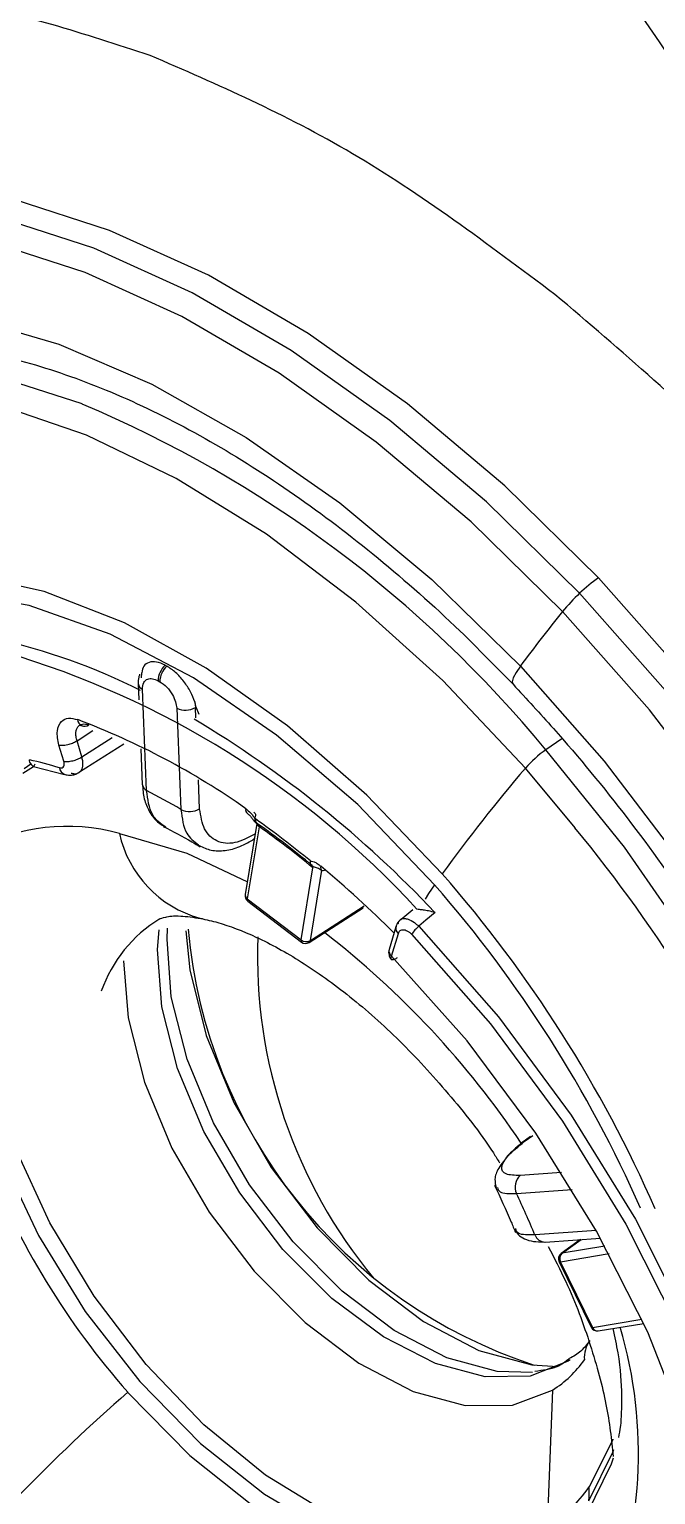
# Model space of a CAD drawing. Extents: x 400 to 501, y 484 to 634.
# Drawn here: x 469.296 to 469.847, y 560.006 to 561.297 of the extents above; entities that cross this region are included whole.
import ezdxf

# ---------------------------------------------------------------- set-up
doc = ezdxf.new("R2010")
doc.units = 0
doc.header["$MEASUREMENT"] = 0
doc.layers.add('DIM', color=3, linetype='Continuous')
doc.layers.add('GEOMETRY', color=3, linetype='Continuous', lineweight=25)

# ---------------------------------------------------------------- blocks, each defined once
blk = doc.blocks.new('2026 GRANDEE')
at = {"layer": 'GEOMETRY', "ltscale": 16}
for p, q in [((18.9699, -36.1148), (18.9701, -36.1103)), ((18.9906, -36.1037), (18.9921, -36.1045)), ((18.9669, -36.1199), (18.9675, -36.1342)), ((18.9844, -36.1173), (18.9859, -36.1182)), ((18.9743, -36.214), (18.9706, -36.1249)), ((19.0179, -36.1406), (19.0167, -36.136)), ((19.0167, -36.136), (19.0173, -36.1409)), ((19.0009, -36.1416), (19.0045, -36.2307)), ((19.0173, -36.1409), (19.0179, -36.1406)), ((19.0177, -36.1499), (19.0173, -36.1409)), ((19.0206, -36.1472), (19.0179, -36.1406)), ((18.913, -36.1702), (18.927, -36.1612)), ((18.9013, -36.1883), (18.897, -36.174)), ((18.9173, -36.1844), (18.913, -36.1702)), ((18.9153, -36.1977), (18.9542, -36.1728)), ((18.9173, -36.1844), (18.9438, -36.1674)), ((19.3401, -36.1685), (19.3259, -36.1783)), ((18.9692, -36.1772), (18.9705, -36.209)), ((18.8653, -36.1989), (18.8746, -36.1928)), ((18.8663, -36.1947), (18.8724, -36.1906)), ((18.8746, -36.1928), (18.9021, -36.1998)), ((19.3516, -36.2469), (19.3079, -36.1944)), ((19.021, -36.2301), (19.0199, -36.2046)), ((19.0714, -36.2432), (19.0611, -36.3057)), ((19.0734, -36.2459), (19.0629, -36.3094)), ((19.0678, -36.2572), (19.0693, -36.2562)), ((19.1103, -36.3456), (19.1208, -36.282)), ((19.1185, -36.3461), (19.1287, -36.2842)), ((19.0629, -36.3094), (19.1103, -36.3456)), ((19.0634, -36.3114), (19.1107, -36.3475)), ((19.1175, -36.3478), (19.165, -36.3173)), ((19.1185, -36.3461), (19.1659, -36.3156)), ((19.1646, -36.3175), (19.1646, -36.317)), ((19.1646, -36.3174), (19.1649, -36.3172)), ((19.1642, -36.3178), (19.1643, -36.3178)), ((19.1643, -36.3178), (19.1643, -36.3177)), ((19.2087, -36.3191), (19.1982, -36.3279)), ((19.1938, -36.334), (19.1879, -36.354)), ((19.1901, -36.3599), (19.196, -36.3399)), ((19.3124, -36.5187), (19.3047, -36.5243)), ((19.3069, -36.5233), (19.3144, -36.5178)), ((19.3398, -36.5505), (19.3033, -36.5531)), ((19.3001, -36.5689), (19.349, -36.5653)), ((19.3703, -36.6015), (19.3164, -36.6055)), ((19.3253, -36.6117), (19.374, -36.6082)), ((19.3565, -36.6095), (19.3395, -36.6218)), ((19.3403, -36.6215), (19.3569, -36.6094)), ((19.3816, -36.6222), (19.3389, -36.6294)), ((19.3778, -36.6152), (19.3403, -36.6215)), ((19.3376, -36.6292), (19.3658, -36.6868)), ((19.3389, -36.6294), (19.3671, -36.687)), ((19.3671, -36.687), (19.4104, -36.6797)), ((19.3721, -36.69), (19.4121, -36.6834)), ((19.3319, -36.7421), (19.327, -36.8628))]:
    blk.add_line(p, q, dxfattribs=at)
at = {"layer": 'GEOMETRY', "ltscale": 16, "flags": 128}
for points in [[(19.3724, -36.0266), (19.2898, -35.9457), (19.2041, -35.8736), (19.1167, -35.8115), (19.0288, -35.7603), (18.9417, -35.7207), (18.8566, -35.6932), (18.7749, -35.6784), (18.6976, -35.6763), (18.626, -35.6871), (18.561, -35.7105), (18.5199, -35.7343)], [(19.3556, -36.0403), (19.2735, -35.9599), (19.1885, -35.8883), (19.1016, -35.8266), (19.0143, -35.7757), (18.9278, -35.7364), (18.8433, -35.7091), (18.7621, -35.6944), (18.6853, -35.6923), (18.6141, -35.703), (18.5496, -35.7263), (18.4926, -35.7618), (18.444, -35.809), (18.4169, -35.8463)], [(19.3406, -36.0564), (19.26, -35.9774), (19.1764, -35.9071), (19.0911, -35.8465), (19.0054, -35.7965), (18.9203, -35.7579), (18.8374, -35.7311), (18.7576, -35.7166), (18.6822, -35.7146), (18.6123, -35.7251), (18.5489, -35.7479), (18.4929, -35.7828), (18.4451, -35.8292), (18.4063, -35.8865), (18.377, -35.9538), (18.3577, -36.0301), (18.3485, -36.1143), (18.3497, -36.2052), (18.3613, -36.3015), (18.3829, -36.4017), (18.3905, -36.4294)], [(18.4348, -36.4992), (18.4344, -36.498), (18.4063, -36.3992), (18.3883, -36.3032), (18.3805, -36.2117), (18.3831, -36.1261), (18.3962, -36.0478), (18.4193, -35.9778), (18.4523, -35.9175), (18.4946, -35.8677), (18.5455, -35.8292), (18.6042, -35.8026), (18.6698, -35.7884), (18.7412, -35.7867), (18.8174, -35.7976), (18.8971, -35.8209), (18.979, -35.8563), (19.0619, -35.9031), (19.1445, -35.9607), (19.2255, -36.0282), (19.3035, -36.1044)], [(18.9175, -35.8736), (18.8535, -35.8528), (18.778, -35.8386), (18.707, -35.8372), (18.6416, -35.8485), (18.5831, -35.8725), (18.5324, -35.9087), (18.4904, -35.9565), (18.4578, -36.015), (18.4352, -36.0833), (18.4229, -36.1602), (18.4212, -36.2443), (18.423, -36.2752)], [(19.3079, -36.1944), (19.2351, -36.1172), (19.1587, -36.0481), (19.08, -35.9884), (19.0004, -35.9391), (18.9213, -35.901), (18.844, -35.8747), (18.7699, -35.8608), (18.7001, -35.8594), (18.6359, -35.8706), (18.5785, -35.8941), (18.5287, -35.9297), (18.4874, -35.9766), (18.4554, -36.034), (18.4332, -36.1011), (18.4211, -36.1766), (18.419, -36.2148)], [(19.2346, -36.2875), (19.1683, -36.218), (19.0985, -36.1571), (19.0267, -36.1063), (18.9547, -36.0665), (18.8839, -36.0388), (18.8159, -36.0238), (18.7524, -36.0217), (18.6946, -36.0326), (18.6439, -36.0563), (18.6015, -36.0923), (18.5682, -36.1397), (18.5541, -36.1702)], [(19.7509, -37.2595), (19.7809, -37.1906), (19.8008, -37.1124), (19.8101, -37.0261), (19.8089, -36.9329), (19.7971, -36.8342), (19.7749, -36.7315), (19.7425, -36.6262), (19.7006, -36.5199), (19.6497, -36.4142), (19.5904, -36.3105), (19.5238, -36.2103), (19.4508, -36.1153), (19.3724, -36.0266)], [(19.2278, -36.297), (19.1602, -36.2265), (19.0888, -36.1652), (19.0156, -36.1147), (18.9423, -36.0763), (18.8707, -36.051), (18.8026, -36.0393), (18.7396, -36.0415), (18.6833, -36.0575), (18.6351, -36.0871), (18.6021, -36.1214)], [(19.5054, -37.4331), (19.522, -37.4294), (19.5865, -37.4061), (19.6435, -37.3706), (19.6921, -37.3233), (19.7316, -37.265), (19.7615, -37.1966), (19.7812, -37.1189), (19.7905, -37.0331), (19.7893, -36.9406), (19.7775, -36.8426), (19.7554, -36.7405), (19.7233, -36.636), (19.6817, -36.5304), (19.6311, -36.4253), (19.5722, -36.3223), (19.5061, -36.2228), (19.4335, -36.1284), (19.3556, -36.0403)], [(19.7551, -36.8445), (19.7334, -36.7442), (19.7018, -36.6415), (19.6609, -36.5378), (19.6112, -36.4346), (19.5534, -36.3334), (19.4884, -36.2357), (19.4171, -36.1429), (19.3406, -36.0564)], [(19.3035, -36.1044), (19.3774, -36.1882), (19.446, -36.2783), (19.5082, -36.3732), (19.5631, -36.4714), (19.6097, -36.5714), (19.6473, -36.6717), (19.6754, -36.7705), (19.6934, -36.8665), (19.7012, -36.9579), (19.6985, -37.0436), (19.6855, -37.1219), (19.6623, -37.1918), (19.6293, -37.2522), (19.5871, -37.302), (19.5362, -37.3405), (19.4775, -37.3671), (19.4119, -37.3813), (19.3405, -37.383), (19.2643, -37.3721), (19.199, -37.3538)], [(19.3035, -36.1044), (19.2997, -36.1101), (19.2972, -36.1148), (19.2963, -36.1184), (19.297, -36.1205)], [(19.6592, -36.9789), (19.659, -36.9266), (19.6501, -36.8366), (19.6308, -36.7423), (19.6014, -36.6453), (19.5624, -36.5473), (19.5145, -36.45), (19.4584, -36.3549), (19.3952, -36.2639), (19.3259, -36.1783)], [(18.9503, -36.2518), (19.0097, -36.2693), (19.063, -36.2946)], [(19.1278, -36.2806), (19.1275, -36.2819), (19.1276, -36.2831), (19.128, -36.2839), (19.1287, -36.2844), (19.1297, -36.2845), (19.1309, -36.2843), (19.1318, -36.2839)], [(19.2278, -36.297), (19.2226, -36.3048), (19.2196, -36.3097)], [(19.0211, -36.3265), (19.0223, -36.3267), (19.0234, -36.3269)], [(19.2283, -36.3215), (19.2203, -36.3283), (19.214, -36.3336)], [(19.3472, -36.7156), (19.3457, -36.7166), (19.3122, -36.7297), (19.2725, -36.7304), (19.2287, -36.7188), (19.1828, -36.6953), (19.1373, -36.6613), (19.0944, -36.6183), (19.0563, -36.5685), (19.0248, -36.5144), (19.0015, -36.4588), (18.9877, -36.4045), (18.9839, -36.354), (18.9852, -36.3368)], [(19.3142, -36.7266), (19.283, -36.7258), (19.2387, -36.7137), (19.1924, -36.6897), (19.1465, -36.6551), (19.1033, -36.6116), (19.0649, -36.5613), (19.0332, -36.5067), (19.0099, -36.4506), (18.996, -36.3957), (18.9923, -36.3449), (18.9928, -36.3352)], [(19.0087, -36.3376), (19.0123, -36.3721), (19.0266, -36.4297), (19.051, -36.4887), (19.0841, -36.5462), (19.1244, -36.5993), (19.1699, -36.6452), (19.2181, -36.6818), (19.2668, -36.7071), (19.3135, -36.7199), (19.3366, -36.7213)], [(19.2077, -36.3406), (19.2772, -36.4195), (19.3405, -36.5053), (19.3964, -36.5959), (19.4436, -36.6895), (19.4809, -36.7839), (19.5076, -36.8769), (19.5231, -36.9666), (19.527, -37.0509), (19.5193, -37.1279)], [(19.214, -36.3336), (19.2842, -36.4134), (19.3483, -36.5), (19.4048, -36.5917), (19.4524, -36.6863), (19.4902, -36.7816), (19.5172, -36.8757), (19.5328, -36.9664), (19.5368, -37.0516), (19.5289, -37.1294)], [(18.954, -36.3639), (18.9579, -36.4141), (18.9723, -36.4709), (18.9965, -36.5289), (19.0293, -36.5854), (19.069, -36.6375), (19.1138, -36.6826), (19.1613, -36.7184), (19.2092, -36.7432), (19.255, -36.7557), (19.2966, -36.7553), (19.3319, -36.7421)], [(19.4859, -37.1073), (19.4939, -37.0346), (19.4908, -36.9546), (19.4764, -36.8694), (19.4511, -36.7809), (19.4156, -36.6911), (19.3706, -36.6021), (19.3171, -36.5159), (19.2565, -36.4346), (19.1901, -36.3599)], [(19.327, -36.8628), (19.2869, -36.8791), (19.2403, -36.8826), (19.1888, -36.873), (19.1343, -36.8509), (19.0789, -36.8171), (19.0248, -36.7727), (18.9738, -36.7195), (18.928, -36.6595), (18.889, -36.5948), (18.8583, -36.528), (18.8581, -36.5274)], [(18.8469, -36.5375), (18.8791, -36.606), (18.9202, -36.6728), (18.9684, -36.7346), (19.0217, -36.789), (19.0782, -36.8339), (19.1357, -36.8675), (19.1919, -36.8887), (19.2448, -36.8965), (19.2922, -36.8907), (19.3303, -36.8729)], [(19.3395, -36.6218), (19.3397, -36.6217), (19.3403, -36.6215)], [(18.9577, -36.7441), (19.0123, -36.7996), (19.07, -36.8455), (19.1287, -36.8799), (19.1862, -36.9015), (19.2402, -36.9095), (19.2887, -36.9036), (19.3153, -36.8929)], [(19.3638, -36.8396), (19.3852, -36.7963), (19.3858, -36.7943)], [(19.385, -36.7852), (19.3848, -36.7858), (19.3641, -36.8274)], [(19.3619, -36.8514), (19.3837, -36.8071), (19.3854, -36.8019)]]:
    blk.add_lwpolyline(points, dxfattribs=at)
at = {"layer": 'GEOMETRY', "ltscale": 256}
for centre, radius, start, end in [((18.5042, -36.8538), 1.0637, 39.4252, 67.1409), ((19.4558, -36.1461), 0.1457, 124.9355, 133.4511), ((19.4599, -36.1524), 0.1531, 132.9115, 141.1488), ((21.0899, -37.4456), 2.2339, 141.544, 143.1006), ((18.7168, -36.631), 0.5646, 63.4718, 77.2354), ((18.6228, -36.8598), 0.8003, 42.5454, 73.5777), ((19.0034, -36.1178), 0.019, 132.275, 178.7452), ((19.0049, -36.1186), 0.019, 132.275, 178.7452), ((18.9732, -36.1191), 0.00631, 187.4338, 246.4324), ((19.0085, -36.1261), 0.0172, 243.5979, 300.7654), ((18.6777, -36.7758), 0.6673, 54.8716, 69.2992), ((18.9196, -36.1514), 0.00606, 182.293, 307.841), ((18.5129, -36.9957), 0.983, 43.302, 59.2124), ((18.7809, -36.5821), 0.4052, 73.2758, 77.1509), ((19.3838, -36.261), 0.101, 124.9987, 138.7238), ((18.9046, -36.193), 0.00723, 187.9231, 250.0251), ((20.5439, -37.2429), 1.6209, 139.6904, 143.8795), ((18.9767, -36.2084), 0.00614, 185.8621, 247.2872), ((18.7445, -36.6667), 0.5076, 59.1903, 63.0883), ((19.0122, -36.2153), 0.0172, 243.5978, 300.7666), ((19.0657, -36.231), 0.00422, 166.6764, 231.779), ((18.5566, -36.9618), 0.8866, 50.67, 54.6019), ((18.9043, -36.4211), 0.1754, 74.8117, 159.5381), ((19.0474, -36.2306), 0.0994, 192.2927, 254.6318), ((18.5658, -36.9564), 0.8745, 50.67, 54.6019), ((19.0709, -36.2454), 0.00259, 349.7528, 27.9881), ((18.5703, -36.9538), 0.8685, 50.67, 54.6019), ((18.364, -37.0615), 1.2802, 8.0516, 39.5178), ((19.1182, -36.2813), 0.00264, 344.4037, 12.3908), ((18.4736, -37.0593), 1.017, 45.0516, 49.9728), ((18.3672, -37.0462), 1.1525, 23.7296, 41.1758), ((18.387, -37.0327), 1.1172, 23.8006, 41.184), ((19.0669, -36.3067), 0.00591, 170.6305, 232.636), ((19.0651, -36.3061), 0.00395, 174.2354, 237.2727), ((19.0647, -36.31), 0.00189, 161.3235, 224.7117), ((19.0491, -36.431), 0.1216, 121.3092, 160.6536), ((19.4537, -36.2977), 0.4444, 184.9526, 251.9071), ((19.5171, -36.3596), 0.4452, 177.8555, 219.6645), ((18.6466, -36.9656), 0.7918, 33.8441, 52.2855), ((19.1993, -36.3353), 0.00565, 160.6657, 233.7768), ((19.2299, -36.3544), 0.0261, 127.401, 148.2001), ((19.1121, -36.3462), 0.00189, 161.3235, 224.7117), ((19.1148, -36.3396), 0.00751, 232.9704, 299.4967), ((19.1143, -36.3428), 0.00591, 232.636, 302.758), ((19.1161, -36.3459), 0.00239, 305.0889, 353.0353), ((19.1935, -36.3553), 0.00575, 167.0414, 233.4175), ((19.4868, -36.2792), 0.7043, 201.569, 221.3015), ((19.3121, -36.5631), 0.0133, 131.2116, 205.8185), ((18.5865, -36.9085), 0.7902, 22.5456, 25.4474), ((19.3253, -36.6023), 0.00947, 199.8465, 270.071), ((19.3429, -36.6266), 0.00591, 125.9058, 206.0764), ((19.3445, -36.6263), 0.00641, 131.0396, 208.5515), ((19.3384, -36.6284), 0.00112, 227.6386, 297.5266), ((19.3711, -36.6842), 0.00591, 206.0764, 279.4896), ((19.3666, -36.686), 0.00112, 227.6386, 297.5266), ((19.3716, -36.6853), 0.00478, 200.691, 276.3688), ((19.0158, -36.7979), 0.3917, 336.9973, 16.4769), ((19.3873, -36.714), 0.0275, 145.4569, 183.0251), ((19.2809, -36.6606), 0.0961, 302.0615, 325.2456), ((19.9591, -37.8947), 1.5254, 131.0315, 135.9542), ((19.2592, -36.7546), 0.1277, 302.0615, 325.2456), ((19.2727, -36.831), 0.0915, 354.6126, 2.2557)]:
    blk.add_arc(centre, radius, start, end, dxfattribs=at)
at = {"layer": 'GEOMETRY'}
blk.add_open_spline([(22.8549, -37.2527), (22.752, -37.0366), (22.5465, -36.6052), (22.2045, -35.9782), (21.8472, -35.3643), (21.4715, -34.759), (21.0393, -34.1087), (20.5386, -33.4222), (19.9643, -32.7133), (19.3619, -32.0299), (18.9377, -31.5964), (18.7257, -31.3798)], degree=3, knots=[0, 0, 0, 0, 0.099571, 0.198831, 0.296972, 0.394904, 0.494931, 0.621506, 0.747921, 0.874044, 1, 1, 1, 1], dxfattribs=at)
at = {"layer": 'GEOMETRY', "ltscale": 16}
for points, knots in [([(18.4959, -34.318), (18.6224, -34.4714), (18.9184, -34.8419), (19.3292, -35.4053), (19.7301, -36.0088), (20.0865, -36.5762), (20.4248, -37.1454), (20.7395, -37.7142), (20.9259, -38.1001), (21.0186, -38.2922)], [0.2885969, 0.2885969, 0.2885969, 0.2885969, 0.3783244, 0.5025861, 0.6031449, 0.7053453, 0.8053814, 0.9031455, 1, 1, 1, 1]), ([(19.5752, -39.1144), (19.4737, -38.9216), (19.2746, -38.5438), (18.9512, -37.9998), (18.6234, -37.4859), (18.289, -36.996), (17.9176, -36.4831), (17.5035, -35.9458), (17.135, -35.4977), (16.9156, -35.2422), (16.8524, -35.1696)], [0, 0, 0, 0, 0.0554036, 0.1086248, 0.1594355, 0.2082825, 0.2567981, 0.3172163, 0.3769247, 0.4007728, 0.4007728, 0.4007728, 0.4007728]), ([(18.9775, -35.5667), (18.9193, -35.5476), (18.803, -35.5096), (18.7004, -35.5141), (18.6491, -35.5163)], [0, 0, 0, 0, 0.499924, 1, 1, 1, 1]), ([(19.3339, -35.7771), (19.2745, -35.7327), (19.1555, -35.6438), (19.0368, -35.5924), (18.9775, -35.5667)], [0, 0, 0, 0, 0.499996, 1, 1, 1, 1]), ([(19.6642, -36.1154), (19.6125, -36.0524), (19.5091, -35.9263), (19.3923, -35.8268), (19.3339, -35.7771)], [0, 0, 0, 0, 0.499924, 1, 1, 1, 1]), ([(18.5714, -35.8756), (18.576, -35.8715), (18.5943, -35.8551), (18.6333, -35.8367), (18.6882, -35.821), (18.7495, -35.8168), (18.8153, -35.8231), (18.8846, -35.8402), (18.9566, -35.8675), (19.0302, -35.905), (19.1046, -35.952), (19.1784, -36.0082), (19.2429, -36.0651), (19.2815, -36.1046), (19.297, -36.1205)], [0, 0, 0, 0, 0.0317588, 0.1260145, 0.2203052, 0.3128616, 0.4037033, 0.4935077, 0.5828603, 0.6721046, 0.7613662, 0.8507319, 0.9402222, 1, 1, 1, 1]), ([(18.9906, -36.1037), (18.988, -36.1025), (18.9828, -36.1002), (18.9762, -36.1008), (18.9714, -36.104), (18.9705, -36.1082), (18.9701, -36.1103)], [0, 0, 0, 0, 0.247558, 0.500834, 0.753648, 1, 1, 1, 1]), ([(19.0167, -36.136), (19.0156, -36.133), (19.0133, -36.1271), (19.0073, -36.1179), (19, -36.1097), (18.9947, -36.1062), (18.9921, -36.1045)], [0, 0, 0, 0, 0.246603, 0.499388, 0.752586, 1, 1, 1, 1]), ([(18.9681, -36.1117), (18.9678, -36.1126), (18.9669, -36.1151), (18.9669, -36.118), (18.9669, -36.1199)], [0, 0, 0, 0, 0.330743, 1, 1, 1, 1]), ([(18.9706, -36.1249), (18.9708, -36.1228), (18.9712, -36.1185), (18.9748, -36.1156), (18.9794, -36.1151), (18.9827, -36.1166), (18.9844, -36.1173)], [0, 0, 0, 0, 0.2794856, 0.5590017, 0.7794153, 1, 1, 1, 1]), ([(18.9859, -36.1182), (18.988, -36.1196), (18.9922, -36.1225), (18.9971, -36.1293), (19.0001, -36.1359), (19.0006, -36.1397), (19.0009, -36.1416)], [0, 0, 0, 0, 0.279658, 0.559227, 0.779582, 1, 1, 1, 1]), ([(19.297, -36.1205), (19.3089, -36.1334), (19.3437, -36.1708), (19.3983, -36.2375), (19.4585, -36.3213), (19.5128, -36.4089), (19.5606, -36.4988), (19.6009, -36.5898), (19.6334, -36.6803), (19.6576, -36.7691), (19.6731, -36.8548), (19.6799, -36.936), (19.6779, -37.0115), (19.6675, -37.0803), (19.649, -37.1414), (19.6226, -37.1938), (19.5936, -37.2336), (19.5706, -37.2518), (19.5614, -37.2591)], [0, 0, 0, 0, 0.034505, 0.100422, 0.166394, 0.232374, 0.298333, 0.364241, 0.430071, 0.495799, 0.561404, 0.626878, 0.692242, 0.757569, 0.822979, 0.888765, 0.95539, 1, 1, 1, 1]), ([(18.897, -36.174), (18.8962, -36.1697), (18.8945, -36.161), (18.8985, -36.1529), (18.9052, -36.1496), (18.9107, -36.1509), (18.9135, -36.1516)], [0, 0, 0, 0, 0.280954, 0.558628, 0.778026, 1, 1, 1, 1]), ([(18.913, -36.1702), (18.9127, -36.169), (18.912, -36.1665), (18.9119, -36.1632), (18.9124, -36.1603), (18.9136, -36.158), (18.9153, -36.1563), (18.9176, -36.1554), (18.9203, -36.1553), (18.9223, -36.1559), (18.9233, -36.1561)], [0, 0, 0, 0, 0.125066, 0.25005, 0.375043, 0.500023, 0.625, 0.749987, 0.87498, 1, 1, 1, 1]), ([(18.9146, -36.1571), (18.9147, -36.1568), (18.915, -36.1564), (18.9166, -36.1569), (18.9175, -36.1572)], [0, 0, 0, 0, 0.4809947, 1, 1, 1, 1]), ([(18.897, -36.174), (18.8983, -36.1742), (18.9009, -36.1744), (18.9057, -36.1735), (18.91, -36.172), (18.912, -36.1707), (18.913, -36.1702)], [0, 0, 0, 0, 0.2704852, 0.5623783, 0.7895199, 1, 1, 1, 1]), ([(18.8724, -36.1906), (18.8721, -36.1901), (18.8715, -36.1891), (18.8711, -36.1877), (18.871, -36.187)], [0, 0, 0, 0, 0.499984, 1, 1, 1, 1]), ([(18.8975, -36.194), (18.8983, -36.1941), (18.9, -36.1943), (18.9014, -36.1929), (18.9018, -36.1907), (18.9015, -36.1891), (18.9013, -36.1883)], [0, 0, 0, 0, 0.279273, 0.560596, 0.781985, 1, 1, 1, 1]), ([(18.9077, -36.1987), (18.9087, -36.1989), (18.9105, -36.1994), (18.913, -36.1991), (18.9151, -36.1981), (18.9167, -36.1964), (18.9178, -36.1941), (18.9182, -36.1913), (18.9181, -36.188), (18.9175, -36.1856), (18.9173, -36.1844)], [0, 0, 0, 0, 0.124609, 0.249297, 0.374133, 0.499079, 0.624137, 0.749304, 0.874556, 1, 1, 1, 1]), ([(18.8724, -36.1906), (18.8728, -36.1911), (18.8737, -36.1922), (18.8747, -36.1927), (18.8754, -36.1925), (18.8758, -36.1913), (18.876, -36.1906)], [0, 0, 0, 0, 0.195373, 0.402321, 0.626644, 1, 1, 1, 1]), ([(18.9017, -36.1996), (18.9029, -36.2), (18.9054, -36.2006), (18.9092, -36.2004), (18.9127, -36.1995), (18.9145, -36.1982), (18.9154, -36.1976)], [0, 0, 0, 0, 0.250619, 0.510462, 0.774843, 1, 1, 1, 1]), ([(18.9705, -36.2084), (18.9709, -36.2128), (18.9717, -36.2216), (18.9762, -36.2325), (18.9826, -36.2413), (18.9884, -36.2448), (18.9913, -36.2465)], [0, 0, 0, 0, 0.250982, 0.500398, 0.750031, 1, 1, 1, 1]), ([(18.9911, -36.2464), (18.9866, -36.2433), (18.9774, -36.2368), (18.9753, -36.2218), (18.9743, -36.214)], [0, 0, 0, 0, 0.485297, 1, 1, 1, 1]), ([(19.0045, -36.2307), (19.0055, -36.2385), (19.0074, -36.2527), (19.016, -36.2589), (19.02, -36.2618)], [0, 0, 0, 0, 0.545421, 1, 1, 1, 1]), ([(19.0701, -36.2523), (19.0639, -36.2555), (19.0515, -36.2619), (19.0355, -36.2598), (19.024, -36.2494), (19.022, -36.2365), (19.021, -36.2301)], [0, 0, 0, 0, 0.249817, 0.500222, 0.750496, 1, 1, 1, 1]), ([(19.0616, -36.2301), (19.0631, -36.2312), (19.0653, -36.233), (19.0678, -36.236), (19.069, -36.2378), (19.0697, -36.2386), (19.0699, -36.2389), (19.0701, -36.239), (19.0701, -36.2391)], [0, 0, 0, 0, 0.458952, 0.719375, 0.915263, 0.952294, 0.979136, 1, 1, 1, 1]), ([(19.0631, -36.2343), (19.0637, -36.2348), (19.065, -36.2358), (19.0667, -36.2378), (19.0681, -36.2399), (19.0698, -36.2419), (19.071, -36.2428), (19.0716, -36.2434)], [0, 0, 0, 0, 0.199979, 0.402259, 0.624365, 0.787275, 1, 1, 1, 1]), ([(19.0688, -36.2332), (19.0691, -36.2336), (19.0698, -36.2342), (19.0703, -36.2357), (19.0698, -36.2372), (19.0696, -36.2389), (19.0699, -36.2405), (19.0706, -36.2421), (19.0717, -36.243), (19.0723, -36.2436)], [0, 0, 0, 0, 0.121506, 0.210954, 0.316293, 0.528484, 0.667088, 0.790585, 1, 1, 1, 1]), ([(18.989, -36.2457), (18.9974, -36.2501), (19.0081, -36.2556), (19.0191, -36.2622), (19.0215, -36.2636)], [0, 0, 0, 0, 0.779031, 1, 1, 1, 1]), ([(19.0716, -36.2433), (19.0716, -36.2433), (19.0715, -36.2438), (19.0721, -36.2448), (19.073, -36.2455), (19.0734, -36.2459)], [0, 0, 0, 0, 0.078986, 0.546783, 1, 1, 1, 1]), ([(19.0193, -36.262), (19.0227, -36.2636), (19.0294, -36.2669), (19.0416, -36.2675), (19.0548, -36.2648), (19.0636, -36.2598), (19.068, -36.2574)], [0, 0, 0, 0, 0.2487551, 0.49794, 0.7479223, 1, 1, 1, 1]), ([(19.1185, -36.276), (19.1186, -36.2761), (19.1188, -36.2762), (19.1191, -36.2763), (19.1201, -36.2765), (19.1219, -36.2769), (19.1247, -36.2782), (19.1267, -36.2798), (19.1278, -36.2806)], [0, 0, 0, 0, 0.025578, 0.057398, 0.105799, 0.360989, 0.665099, 1, 1, 1, 1]), ([(19.1191, -36.2796), (19.1198, -36.2801), (19.1217, -36.2815), (19.124, -36.2817), (19.1265, -36.2828), (19.1278, -36.2837), (19.1284, -36.2842)], [0, 0, 0, 0, 0.207989, 0.588564, 0.795297, 1, 1, 1, 1]), ([(18.9855, -36.3274), (18.9856, -36.3273), (18.9864, -36.3267), (18.9893, -36.3256), (19.0013, -36.3237), (19.0157, -36.3258), (19.022, -36.3267)], [0, 0, 0, 0, 0.04244, 0.406635, 0.737127, 1, 1, 1, 1]), ([(19.022, -36.3267), (19.0269, -36.3278), (19.041, -36.3309), (19.0705, -36.342), (19.1104, -36.3638), (19.1535, -36.3946), (19.1977, -36.4337), (19.2403, -36.4805), (19.27, -36.5175), (19.2834, -36.5391), (19.2852, -36.542)], [0, 0, 0, 0, 0.076657, 0.221023, 0.366696, 0.514992, 0.666277, 0.820016, 0.975361, 1, 1, 1, 1]), ([(19.1996, -36.3268), (19.1991, -36.327), (19.1978, -36.3277), (19.1961, -36.3295), (19.1945, -36.3318), (19.1939, -36.3338), (19.1936, -36.3347)], [0, 0, 0, 0, 0.165864, 0.448427, 0.727397, 1, 1, 1, 1]), ([(19.1958, -36.3314), (19.1961, -36.3304), (19.1967, -36.3285), (19.1987, -36.327), (19.2014, -36.3266), (19.2051, -36.3274), (19.2096, -36.3296), (19.2127, -36.3325), (19.214, -36.3336)], [0, 0, 0, 0, 0.157727, 0.315864, 0.467597, 0.607235, 0.8368, 1, 1, 1, 1]), ([(19.2283, -36.3215), (19.2264, -36.321), (19.2229, -36.3201), (19.2183, -36.3194), (19.2148, -36.3189), (19.2131, -36.3187), (19.2124, -36.3186)], [0, 0, 0, 0, 0.329918, 0.606079, 0.829053, 1, 1, 1, 1]), ([(19.196, -36.3399), (19.1962, -36.3393), (19.1967, -36.338), (19.1982, -36.3369), (19.2, -36.3365), (19.202, -36.3368), (19.204, -36.3376), (19.206, -36.339), (19.2072, -36.3401), (19.2077, -36.3406)], [0, 0, 0, 0, 0.158156, 0.318394, 0.46963, 0.604217, 0.75712, 0.886502, 1, 1, 1, 1]), ([(19.1879, -36.3539), (19.1877, -36.3547), (19.1873, -36.3565), (19.1877, -36.3592), (19.1887, -36.3617), (19.19, -36.3629), (19.1906, -36.3635)], [0, 0, 0, 0, 0.23407, 0.484611, 0.742991, 1, 1, 1, 1]), ([(19.19, -36.3629), (19.1899, -36.3629), (19.1896, -36.3627), (19.1894, -36.3618), (19.1898, -36.3606), (19.1901, -36.3599)], [0, 0, 0, 0, 0.092789, 0.489907, 1, 1, 1, 1]), ([(19.1951, -36.3613), (19.1941, -36.3619), (19.1924, -36.3629), (19.191, -36.3632), (19.1903, -36.3632), (19.1901, -36.363), (19.19, -36.3629)], [0, 0, 0, 0, 0.407122, 0.743099, 0.864035, 1, 1, 1, 1]), ([(19.3033, -36.5531), (19.2986, -36.553), (19.2891, -36.5528), (19.2858, -36.5462), (19.2912, -36.5361), (19.3017, -36.5275), (19.3069, -36.5233)], [0, 0, 0, 0, 0.2497752, 0.5001399, 0.7504503, 1, 1, 1, 1]), ([(19.307, -36.5233), (19.3064, -36.5234), (19.3051, -36.5236), (19.3044, -36.5245), (19.304, -36.5249)], [0, 0, 0, 0, 0.481432, 1, 1, 1, 1]), ([(19.3039, -36.525), (19.2996, -36.5287), (19.2932, -36.534), (19.2897, -36.5393), (19.2886, -36.5409)], [0, 0, 0, 0, 0.681208, 1, 1, 1, 1]), ([(19.2886, -36.5409), (19.2871, -36.5429), (19.2828, -36.5484), (19.2803, -36.5568), (19.2816, -36.5618), (19.2823, -36.5643)], [0, 0, 0, 0, 0.209441, 0.604065, 1, 1, 1, 1]), ([(19.2806, -36.5615), (19.2857, -36.5723), (19.2922, -36.5863), (19.2979, -36.6002), (19.2992, -36.6033)], [0, 0, 0, 0, 0.779634, 1, 1, 1, 1]), ([(19.2833, -36.5636), (19.2837, -36.5651), (19.2849, -36.5692), (19.2942, -36.569), (19.3001, -36.5689)], [0, 0, 0, 0, 0.361756, 1, 1, 1, 1]), ([(19.2983, -36.6004), (19.2992, -36.602), (19.3011, -36.6054), (19.3069, -36.6091), (19.3146, -36.6115), (19.3211, -36.6116), (19.3243, -36.6117)], [0, 0, 0, 0, 0.251612, 0.502635, 0.752066, 1, 1, 1, 1]), ([(19.3164, -36.6055), (19.3105, -36.6055), (19.301, -36.6057), (19.2998, -36.6015), (19.2994, -36.5999)], [0, 0, 0, 0, 0.624722, 1, 1, 1, 1]), ([(19.328, -36.6156), (19.3333, -36.6259), (19.3485, -36.6551), (19.3659, -36.7026), (19.3804, -36.7557), (19.3837, -36.7857), (19.3853, -36.8006)], [0, 0, 0, 0, 0.155262, 0.441646, 0.723634, 1, 1, 1, 1]), ([(19.385, -36.6879), (19.3865, -36.6952), (19.3914, -36.7181), (19.3931, -36.7479), (19.392, -36.7738), (19.3904, -36.7808), (19.3898, -36.7838)], [0, 0, 0, 0, 0.148916, 0.46655, 0.778137, 1, 1, 1, 1]), ([(19.3646, -36.6984), (19.3622, -36.7017), (19.3571, -36.7087), (19.3502, -36.7124), (19.3466, -36.7144)], [0, 0, 0, 0, 0.484466, 1, 1, 1, 1]), ([(19.3466, -36.7144), (19.3432, -36.7171), (19.3353, -36.7234), (19.3231, -36.7248), (19.3163, -36.7256)], [0, 0, 0, 0, 0.440086, 1, 1, 1, 1])]:
    blk.add_open_spline(points, degree=3, knots=knots, dxfattribs=at)
for points in [[(18.9013, -36.1883), (18.9024, -36.1884), (18.9048, -36.1886), (18.9092, -36.1879), (18.9137, -36.1865), (18.9161, -36.1851), (18.9173, -36.1844)], [(19.0701, -36.2391), (19.0701, -36.2397), (19.0701, -36.2409), (19.0705, -36.2422), (19.0712, -36.2432), (19.0719, -36.2435), (19.0723, -36.2436)], [(19.1185, -36.276), (19.1184, -36.2765), (19.1182, -36.2776), (19.1184, -36.2788), (19.119, -36.2797), (19.1197, -36.2799), (19.12, -36.28)]]:
    blk.add_open_spline(points, degree=3, dxfattribs=at)

msp = doc.modelspace()

# ---------------------------------------------------------------- block references
at = {"layer": 'DIM'}
msp.add_blockref('2026 GRANDEE', (450.4248, 596.8403), dxfattribs=at)

doc.saveas('drawing.dxf')
